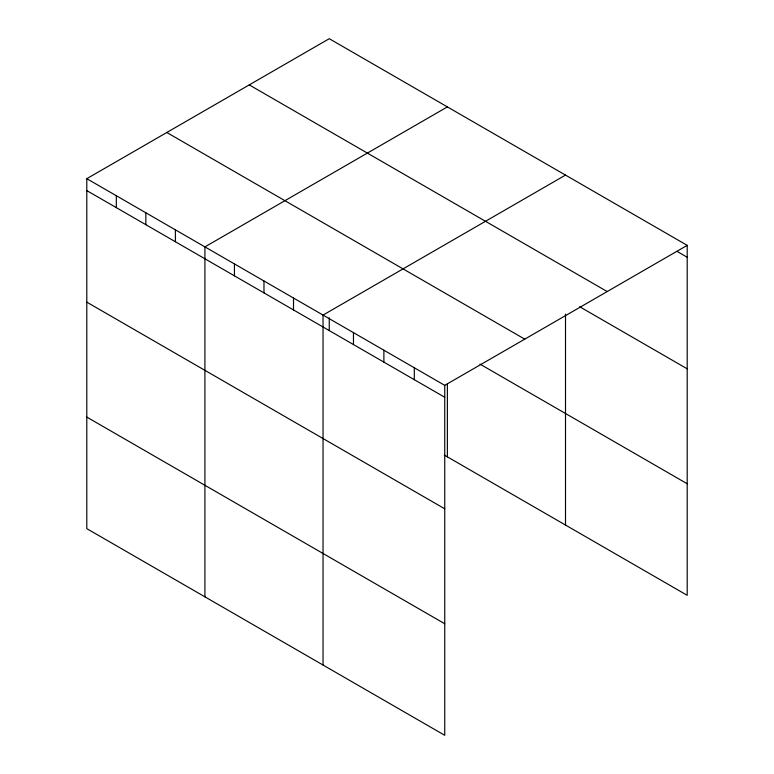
<?xml version="1.0" encoding="UTF-8"?>
<svg xmlns="http://www.w3.org/2000/svg" width="774" height="774" viewBox="0 0 774 774"><rect width="100%" height="100%" fill="white"/><g stroke="black" fill="none" stroke-linecap="round" stroke-linejoin="round"><path stroke-width="1.16" d="M86.794 178.688L444.74 385.346L444.74 735.3L86.794 528.642L86.794 178.688L329.26 38.7L687.206 245.358L687.206 595.312L444.324 455.093M447.382 106.899L204.917 246.887L204.917 596.841M565.504 175.098L323.039 315.086L323.039 665.04M444.74 385.346L687.206 245.358M677.066 251.415L687.206 257.268M249.247 84.898L607.193 291.556M579.707 306.756L687.206 368.821M166.807 132.489L524.753 339.147M479.967 364.109L687.206 483.76M86.794 190.597L444.74 397.256M86.794 302.15L444.74 508.808M86.794 417.089L444.74 623.747M565.504 314.118L565.504 525.053M447.382 383.643L447.382 456.853M414.313 367.776L414.313 379.686M383.885 350.216L383.885 362.126M353.466 332.646L353.466 344.556M329.26 317.766L329.26 330.556M293.51 298.029L293.51 309.939M263.973 280.981L263.973 292.891M234.445 263.934L234.445 275.844M175.388 229.839L175.388 241.74M145.851 212.782L145.851 224.692M116.323 195.735L116.323 207.645"/></g></svg>
